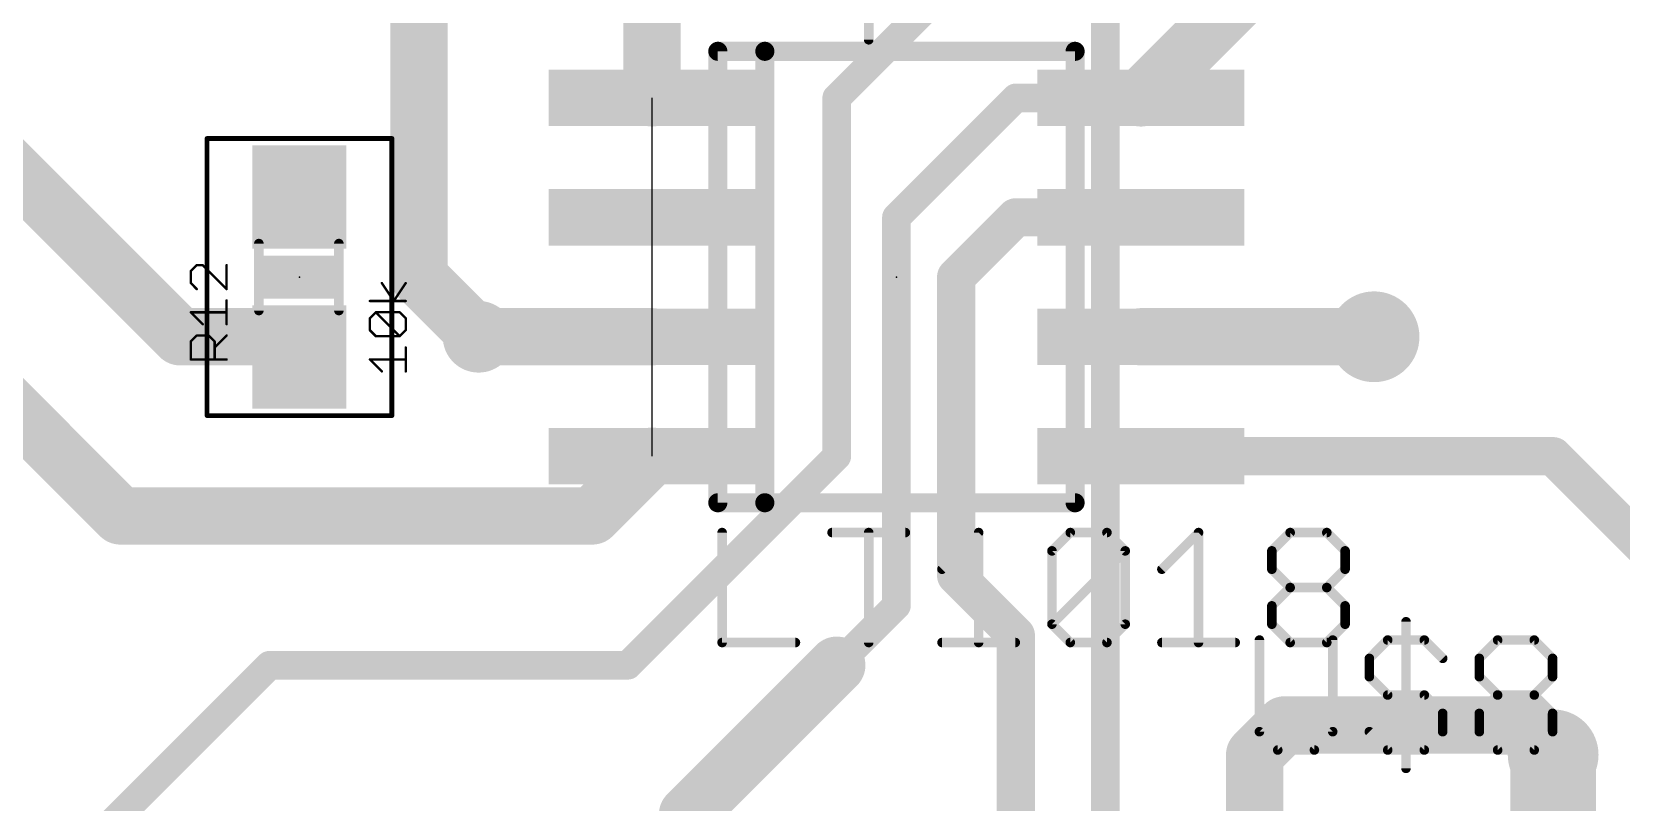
# Model space of a CAD drawing. Extents: x -0.3 to 57.5, y -11.6 to 53.6.
# Drawn here: x 22.55 to 39.46, y 12.2 to 20.39 of the extents above; entities that cross this region are included whole.
import ezdxf

# ---------------------------------------------------------------- set-up
doc = ezdxf.new("R2010")
doc.units = 0
for name, color, linetype in [('1', 14, 'CONTINUOUS'), ('16', 174, 'CONTINUOUS'), ('18', 94, 'CONTINUOUS'), ('19', 54, 'CONTINUOUS'), ('21', 251, 'CONTINUOUS'), ('23', 178, 'CONTINUOUS'), ('25', 251, 'CONTINUOUS'), ('27', 251, 'CONTINUOUS'), ('39', 14, 'CONTINUOUS'), ('51', 251, 'CONTINUOUS')]:
    doc.layers.add(name, color=color, linetype=linetype)

# ---------------------------------------------------------------- blocks, each defined once
blk = doc.blocks.new('RECT')
blk.add_solid([(-0.5, -0.5), (0.5, -0.5), (-0.5, 0.5), (0.5, 0.5)])
blk = doc.blocks.new('ROUNDV')
at = {"const_width": 0.5}
blk.add_lwpolyline([(0, -0.25, 1), (0, 0.25, 1), (0, -0.25)], format="xyb", dxfattribs=at)

msp = doc.modelspace()

# ---------------------------------------------------------------- linework, layer by layer
at = {"layer": '1'}
for points, const_width in [([(40.005, 25.34), (34.35, 19.685)], 0.6096), ([(29.15, 19.685), (29.15, 24.19)], 0.6096), ([(34.35, 22.92), (31.115, 19.685)], 0.3048), ([(21.2725, 20.0025), (24.13, 17.145)], 0.6096), ([(31.115, 19.685), (31.115, 15.875)], 0.3048), ([(31.75, 18.415), (33.02, 19.685)], 0.3048), ([(33.02, 19.685), (34.35, 19.685)], 0.3048), ([(32.385, 17.78), (33.02, 18.415)], 0.4064), ([(33.02, 18.415), (34.35, 18.415)], 0.4064), ([(31.75, 14.2875), (31.75, 18.415)], 0.3048), ([(32.385, 14.605), (32.385, 17.78)], 0.4064), ([(24.13, 17.145), (25.185, 17.145)], 0.6096), ([(25.185, 17.145), (25.4, 16.93)], 0.6096), ([(27.305, 17.145), (29.15, 17.145)], 0.6096), ([(34.35, 17.145), (36.83, 17.145)], 0.6096), ([(22.225, 16.51), (23.495, 15.24)], 0.6096), ([(28.515, 15.24), (29.15, 15.875)], 0.6096), ([(38.735, 15.875), (34.35, 15.875)], 0.4064), ([(41.91, 12.7), (38.735, 15.875)], 0.4064), ([(31.115, 15.875), (28.8925, 13.6525)], 0.3048), ([(23.495, 15.24), (28.515, 15.24)], 0.6096), ([(33.02, 13.97), (32.385, 14.605)], 0.4064), ([(31.115, 13.6525), (31.75, 14.2875)], 0.3048), ([(33.02, 3.175), (33.02, 13.97)], 0.4064), ([(29.5275, 12.065), (31.115, 13.6525)], 0.6096), ([(25.0825, 13.6525), (20.0025, 8.5725)], 0.3048), ([(28.8925, 13.6525), (25.0825, 13.6525)], 0.3048), ([(35.56, 12.7), (35.8775, 13.0175)], 0.6096), ([(35.8775, 13.0175), (38.4175, 13.0175)], 0.6096), ([(38.4175, 13.0175), (38.735, 12.7)], 0.6096), ([(38.735, 12.7), (38.735, 11.43)], 0.9144), ([(35.56, 11.43), (35.56, 12.7)], 0.6096), ([(29.5275, 8.5125), (29.5275, 12.065)], 0.6096)]:
    msp.add_lwpolyline(points, dxfattribs=dict(at, const_width=const_width))
for points, const_width in [([(28.9976, 19.685, 1), (29.3024, 19.685)], 0.3048), ([(31.1912, 19.685, 1), (31.0388, 19.685)], 0.1524), ([(31.0611, 19.7389, 1), (31.1689, 19.6311)], 0.1524), ([(33.02, 19.7612, 1), (33.02, 19.6088)], 0.1524), ([(33.0739, 19.6311, 1), (32.9661, 19.7389)], 0.1524), ([(34.2422, 19.7928, 1), (34.4578, 19.5772)], 0.3048), ([(34.35, 19.6088, 1), (34.35, 19.7612)], 0.1524), ([(33.02, 18.5166, 1), (33.02, 18.3134)], 0.2032), ([(33.0918, 18.3432, 1), (32.9482, 18.4868)], 0.2032), ([(34.35, 18.3134, 1), (34.35, 18.5166)], 0.2032), ([(31.8262, 18.415, 1), (31.6738, 18.415)], 0.1524), ([(31.6961, 18.4689, 1), (31.8039, 18.3611)], 0.1524), ([(32.4866, 17.78, 1), (32.2834, 17.78)], 0.2032), ([(32.3132, 17.8518, 1), (32.4568, 17.7082)], 0.2032), ([(24.13, 17.2974, 1), (24.13, 16.9926)], 0.3048), ([(25.2928, 17.2528, 1), (25.0772, 17.0372)], 0.3048), ([(25.185, 16.9926, 1), (25.185, 17.2974)], 0.3048), ([(27.305, 17.2974, 1), (27.305, 16.9926)], 0.3048), ([(29.15, 16.9926, 1), (29.15, 17.2974)], 0.3048), ([(34.35, 17.2974, 1), (34.35, 16.9926)], 0.3048), ([(36.83, 16.9926, 1), (36.83, 17.2974)], 0.3048), ([(24.0222, 17.0372, 1), (24.2378, 17.2528)], 0.3048), ([(25.2922, 16.8222, 1), (25.5078, 17.0378)], 0.3048), ([(29.2578, 15.7672, 1), (29.0422, 15.9828)], 0.3048), ([(34.35, 15.9766, 1), (34.35, 15.7734)], 0.2032), ([(38.8068, 15.9468, 1), (38.6632, 15.8032)], 0.2032), ([(38.735, 15.7734, 1), (38.735, 15.9766)], 0.2032), ([(31.0388, 15.875, 1), (31.1912, 15.875)], 0.1524), ([(31.1689, 15.8211, 1), (31.0611, 15.9289)], 0.1524), ([(23.495, 15.3924, 1), (23.495, 15.0876)], 0.3048), ([(23.3872, 15.1322, 1), (23.6028, 15.3478)], 0.3048), ([(28.4072, 15.3478, 1), (28.6228, 15.1322)], 0.3048), ([(28.515, 15.0876, 1), (28.515, 15.3924)], 0.3048), ([(32.4568, 14.6768, 1), (32.3132, 14.5332)], 0.2032), ([(32.2834, 14.605, 1), (32.4866, 14.605)], 0.2032), ([(31.8039, 14.2336, 1), (31.6961, 14.3414)], 0.1524), ([(31.6738, 14.2875, 1), (31.8262, 14.2875)], 0.1524), ([(33.1216, 13.97, 1), (32.9184, 13.97)], 0.2032), ([(32.9482, 13.8982, 1), (33.0918, 14.0418)], 0.2032), ([(31.2228, 13.5447, 1), (31.0072, 13.7603)], 0.3048), ([(25.0825, 13.7287, 1), (25.0825, 13.5763)], 0.1524), ([(25.1364, 13.5986, 1), (25.0286, 13.7064)], 0.1524), ([(28.8386, 13.7064, 1), (28.9464, 13.5986)], 0.1524), ([(28.8925, 13.5763, 1), (28.8925, 13.7287)], 0.1524), ([(31.0611, 13.7064, 1), (31.1689, 13.5986)], 0.1524), ([(35.8775, 13.1699, 1), (35.8775, 12.8651)], 0.3048), ([(35.9853, 12.9097, 1), (35.7697, 13.1253)], 0.3048), ([(38.5253, 13.1253, 1), (38.3097, 12.9097)], 0.3048), ([(38.4175, 12.8651, 1), (38.4175, 13.1699)], 0.3048), ([(38.9636, 12.7, 1), (38.5064, 12.7)], 0.4572), ([(35.4522, 12.8078, 1), (35.6678, 12.5922)], 0.3048), ([(35.7124, 12.7, 1), (35.4076, 12.7)], 0.3048), ([(38.6272, 12.5922, 1), (38.8428, 12.8078)], 0.3048), ([(29.6799, 12.065, 1), (29.3751, 12.065)], 0.3048), ([(29.4197, 12.1728, 1), (29.6353, 11.9572)], 0.3048)]:
    msp.add_lwpolyline(points, format="xyb", dxfattribs=dict(at, const_width=const_width))
at = {"layer": '16'}
for points, const_width in [([(26.67, 22.225), (26.67, 17.78)], 0.6096), ([(33.9725, 20.955), (33.9725, 10.16)], 0.3048), ([(26.67, 17.78), (27.305, 17.145)], 0.6096)]:
    msp.add_lwpolyline(points, dxfattribs=dict(at, const_width=const_width))
at = {"layer": '16', "const_width": 0.3048}
for points in [[(26.7778, 17.8878, 1), (26.5622, 17.6722)], [(26.5176, 17.78, 1), (26.8224, 17.78)], [(27.1972, 17.0372, 1), (27.4128, 17.2528)]]:
    msp.add_lwpolyline(points, format="xyb", dxfattribs=at)
at = {"layer": '19'}
msp.add_line((29.15, 15.875), (29.15, 19.685), dxfattribs=at)
at = {"layer": '21', "const_width": 0.2032}
for points in [[(29.85, 15.38), (29.85, 20.18)], [(29.85, 20.18), (30.35, 20.18)], [(30.35, 20.18), (33.65, 20.18)], [(30.35, 15.38), (30.35, 20.18)], [(33.65, 20.18), (33.65, 15.38)], [(30.35, 15.38), (29.85, 15.38)], [(33.65, 15.38), (30.35, 15.38)]]:
    msp.add_lwpolyline(points, dxfattribs=at)
at = {"layer": '21', "const_width": 0.1016}
for points in [[(29.9008, 20.18, 1), (29.7992, 20.18)], [(29.85, 20.2308, 1), (29.85, 20.1292)], [(30.35, 20.2308, 1), (30.35, 20.1292)], [(30.4008, 20.18, 1), (30.2992, 20.18)], [(30.35, 20.1292, 1), (30.35, 20.2308)], [(33.7008, 20.18, 1), (33.5992, 20.18)], [(33.65, 20.1292, 1), (33.65, 20.2308)], [(29.85, 15.4308, 1), (29.85, 15.3292)], [(29.7992, 15.38, 1), (29.9008, 15.38)], [(30.35, 15.4308, 1), (30.35, 15.3292)], [(30.2992, 15.38, 1), (30.4008, 15.38)], [(30.35, 15.3292, 1), (30.35, 15.4308)], [(33.5992, 15.38, 1), (33.7008, 15.38)], [(33.65, 15.3292, 1), (33.65, 15.4308)]]:
    msp.add_lwpolyline(points, format="xyb", dxfattribs=at)
at = {"layer": '23'}
for p in [(25.4, 17.78), (31.75, 17.78)]:
    msp.add_point(p, dxfattribs=at)
at = {"layer": '25'}
for points, const_width in [([(31.455, 21.8621), (31.455, 20.3029)], 0.1016), ([(24.3075, 17.9063), (24.244, 17.8428)], 0.0254), ([(24.244, 17.8428), (24.244, 17.7157)], 0.0254), ([(24.3711, 17.9063), (24.3075, 17.9063)], 0.0254), ([(24.6253, 17.6521), (24.3711, 17.9063)], 0.0254), ([(24.6253, 17.9063), (24.6253, 17.6521)], 0.0254), ([(24.244, 17.7157), (24.3075, 17.6521)], 0.0254), ([(24.3711, 17.2779), (24.244, 17.405)], 0.0254), ([(24.244, 17.405), (24.6253, 17.405)], 0.0254), ([(24.6253, 17.2779), (24.6253, 17.5321)], 0.0254), ([(24.244, 17.0944), (24.3075, 17.1579)], 0.0254), ([(24.244, 16.9037), (24.244, 17.0944)], 0.0254), ([(24.3075, 17.1579), (24.4346, 17.1579)], 0.0254), ([(24.4346, 17.1579), (24.4982, 17.0944)], 0.0254), ([(24.4982, 17.0308), (24.6253, 17.1579)], 0.0254), ([(24.4982, 17.0944), (24.4982, 16.9037)], 0.0254), ([(24.6253, 16.9037), (24.244, 16.9037)], 0.0254), ([(37.17, 14.1151), (37.17, 12.5559)], 0.1016), ([(35.6108, 13.9202), (35.6108, 12.9457)], 0.1016), ([(36.3904, 12.9457), (36.3904, 13.9202)], 0.1016), ([(36.7802, 13.7253), (36.9751, 13.9202)], 0.1016), ([(36.9751, 13.9202), (37.3649, 13.9202)], 0.1016), ([(37.3649, 13.9202), (37.5598, 13.7253)], 0.1016), ([(37.9496, 13.7253), (38.1445, 13.9202)], 0.1016), ([(38.1445, 13.9202), (38.5343, 13.9202)], 0.1016), ([(38.5343, 13.9202), (38.7292, 13.7253)], 0.1016), ([(36.7802, 13.5304), (36.7802, 13.7253)], 0.1016), ([(37.9496, 13.5304), (37.9496, 13.7253)], 0.1016), ([(38.7292, 13.7253), (38.7292, 13.5304)], 0.1016), ([(36.9751, 13.3355), (36.7802, 13.5304)], 0.1016), ([(38.1445, 13.3355), (37.9496, 13.5304)], 0.1016), ([(38.7292, 13.5304), (38.5343, 13.3355)], 0.1016), ([(37.3649, 13.3355), (36.9751, 13.3355)], 0.1016), ([(37.5598, 13.1406), (37.3649, 13.3355)], 0.1016), ([(37.9496, 13.1406), (38.1445, 13.3355)], 0.1016), ([(38.1445, 13.3355), (38.5343, 13.3355)], 0.1016), ([(38.5343, 13.3355), (38.7292, 13.1406)], 0.1016), ([(37.5598, 12.9457), (37.5598, 13.1406)], 0.1016), ([(37.9496, 12.9457), (37.9496, 13.1406)], 0.1016), ([(38.7292, 13.1406), (38.7292, 12.9457)], 0.1016), ([(35.6108, 12.9457), (35.8057, 12.7508)], 0.1016), ([(36.1955, 12.7508), (36.3904, 12.9457)], 0.1016), ([(36.7802, 12.9457), (36.9751, 12.7508)], 0.1016), ([(37.3649, 12.7508), (37.5598, 12.9457)], 0.1016), ([(38.1445, 12.7508), (37.9496, 12.9457)], 0.1016), ([(38.7292, 12.9457), (38.5343, 12.7508)], 0.1016), ([(35.8057, 12.7508), (36.1955, 12.7508)], 0.1016), ([(36.9751, 12.7508), (37.3649, 12.7508)], 0.1016), ([(38.5343, 12.7508), (38.1445, 12.7508)], 0.1016)]:
    msp.add_lwpolyline(points, dxfattribs=dict(at, const_width=const_width))
for points, const_width in [([(31.4296, 20.3029, 1), (31.4804, 20.3029)], 0.0508), ([(24.2503, 17.8428, 1), (24.2376, 17.8428)], 0.0127), ([(24.2395, 17.8473, 1), (24.2485, 17.8383)], 0.0127), ([(24.3075, 17.9127, 1), (24.3075, 17.9)], 0.0127), ([(24.312, 17.9018, 1), (24.303, 17.9108)], 0.0127), ([(24.3756, 17.9108, 1), (24.3666, 17.9018)], 0.0127), ([(24.3711, 17.9, 1), (24.3711, 17.9127)], 0.0127), ([(24.6317, 17.9063, 1), (24.619, 17.9063)], 0.0127), ([(24.2376, 17.7157, 1), (24.2503, 17.7157)], 0.0127), ([(24.2485, 17.7202, 1), (24.2395, 17.7112)], 0.0127), ([(24.303, 17.6476, 1), (24.312, 17.6566)], 0.0127), ([(24.619, 17.6521, 1), (24.6317, 17.6521)], 0.0127), ([(24.6208, 17.6476, 1), (24.6298, 17.6566)], 0.0127), ([(24.244, 17.4114, 1), (24.244, 17.3987)], 0.0127), ([(24.2485, 17.4095, 1), (24.2395, 17.4005)], 0.0127), ([(24.6317, 17.5321, 1), (24.619, 17.5321)], 0.0127), ([(24.6253, 17.3987, 1), (24.6253, 17.4114)], 0.0127), ([(24.3666, 17.2734, 1), (24.3756, 17.2824)], 0.0127), ([(24.619, 17.2779, 1), (24.6317, 17.2779)], 0.0127), ([(24.2503, 17.0944, 1), (24.2376, 17.0944)], 0.0127), ([(24.2395, 17.0989, 1), (24.2485, 17.0899)], 0.0127), ([(24.3075, 17.1643, 1), (24.3075, 17.1516)], 0.0127), ([(24.312, 17.1534, 1), (24.303, 17.1624)], 0.0127), ([(24.4391, 17.1624, 1), (24.4301, 17.1534)], 0.0127), ([(24.4346, 17.1516, 1), (24.4346, 17.1643)], 0.0127), ([(24.5045, 17.0944, 1), (24.4918, 17.0944)], 0.0127), ([(24.4937, 17.0899, 1), (24.5027, 17.0989)], 0.0127), ([(24.6298, 17.1534, 1), (24.6208, 17.1624)], 0.0127), ([(24.244, 16.9101, 1), (24.244, 16.8973)], 0.0127), ([(24.2376, 16.9037, 1), (24.2503, 16.9037)], 0.0127), ([(24.4937, 17.0353, 1), (24.5027, 17.0263)], 0.0127), ([(24.4918, 16.9037, 1), (24.5045, 16.9037)], 0.0127), ([(24.6253, 16.8973, 1), (24.6253, 16.9101)], 0.0127), ([(37.1954, 14.1151, 1), (37.1446, 14.1151)], 0.0508), ([(35.6362, 13.9202, 1), (35.5854, 13.9202)], 0.0508), ([(36.4158, 13.9202, 1), (36.365, 13.9202)], 0.0508), ([(36.9751, 13.9456, 1), (36.9751, 13.8948)], 0.0508), ([(36.9931, 13.9022, 1), (36.9571, 13.9382)], 0.0508), ([(37.3829, 13.9382, 1), (37.3469, 13.9022)], 0.0508), ([(37.3649, 13.8948, 1), (37.3649, 13.9456)], 0.0508), ([(38.1445, 13.9456, 1), (38.1445, 13.8948)], 0.0508), ([(38.1625, 13.9022, 1), (38.1265, 13.9382)], 0.0508), ([(38.5523, 13.9382, 1), (38.5163, 13.9022)], 0.0508), ([(38.5343, 13.8948, 1), (38.5343, 13.9456)], 0.0508), ([(36.7622, 13.7433, 1), (36.7982, 13.7073)], 0.0508), ([(36.8056, 13.7253, 1), (36.7548, 13.7253)], 0.0508), ([(37.5418, 13.7073, 1), (37.5778, 13.7433)], 0.0508), ([(37.9316, 13.7433, 1), (37.9676, 13.7073)], 0.0508), ([(37.975, 13.7253, 1), (37.9242, 13.7253)], 0.0508), ([(38.7546, 13.7253, 1), (38.7038, 13.7253)], 0.0508), ([(38.7112, 13.7073, 1), (38.7472, 13.7433)], 0.0508), ([(36.7982, 13.5484, 1), (36.7622, 13.5124)], 0.0508), ([(36.7548, 13.5304, 1), (36.8056, 13.5304)], 0.0508), ([(37.9676, 13.5484, 1), (37.9316, 13.5124)], 0.0508), ([(37.9242, 13.5304, 1), (37.975, 13.5304)], 0.0508), ([(38.7038, 13.5304, 1), (38.7546, 13.5304)], 0.0508), ([(38.7472, 13.5124, 1), (38.7112, 13.5484)], 0.0508), ([(36.9751, 13.3609, 1), (36.9751, 13.3101)], 0.0508), ([(36.9571, 13.3175, 1), (36.9931, 13.3535)], 0.0508), ([(37.3829, 13.3535, 1), (37.3469, 13.3175)], 0.0508), ([(37.3649, 13.3101, 1), (37.3649, 13.3609)], 0.0508), ([(38.1445, 13.3609, 1), (38.1445, 13.3101)], 0.0508), ([(38.1625, 13.3175, 1), (38.1265, 13.3535)], 0.0508), ([(38.1265, 13.3175, 1), (38.1625, 13.3535)], 0.0508), ([(38.5523, 13.3535, 1), (38.5163, 13.3175)], 0.0508), ([(38.5163, 13.3535, 1), (38.5523, 13.3175)], 0.0508), ([(38.5343, 13.3101, 1), (38.5343, 13.3609)], 0.0508), ([(37.5852, 13.1406, 1), (37.5344, 13.1406)], 0.0508), ([(37.975, 13.1406, 1), (37.9242, 13.1406)], 0.0508), ([(38.7546, 13.1406, 1), (38.7038, 13.1406)], 0.0508), ([(37.5418, 13.1226, 1), (37.5778, 13.1586)], 0.0508), ([(37.9316, 13.1586, 1), (37.9676, 13.1226)], 0.0508), ([(38.7112, 13.1226, 1), (38.7472, 13.1586)], 0.0508), ([(35.6288, 12.9637, 1), (35.5928, 12.9277)], 0.0508), ([(35.5854, 12.9457, 1), (35.6362, 12.9457)], 0.0508), ([(36.365, 12.9457, 1), (36.4158, 12.9457)], 0.0508), ([(36.4084, 12.9277, 1), (36.3724, 12.9637)], 0.0508), ([(36.7982, 12.9637, 1), (36.7622, 12.9277)], 0.0508), ([(37.5344, 12.9457, 1), (37.5852, 12.9457)], 0.0508), ([(37.5778, 12.9277, 1), (37.5418, 12.9637)], 0.0508), ([(37.9676, 12.9637, 1), (37.9316, 12.9277)], 0.0508), ([(37.9242, 12.9457, 1), (37.975, 12.9457)], 0.0508), ([(38.7038, 12.9457, 1), (38.7546, 12.9457)], 0.0508), ([(38.7472, 12.9277, 1), (38.7112, 12.9637)], 0.0508), ([(35.8057, 12.7762, 1), (35.8057, 12.7254)], 0.0508), ([(35.7877, 12.7328, 1), (35.8237, 12.7688)], 0.0508), ([(36.1775, 12.7688, 1), (36.2135, 12.7328)], 0.0508), ([(36.1955, 12.7254, 1), (36.1955, 12.7762)], 0.0508), ([(36.9751, 12.7762, 1), (36.9751, 12.7254)], 0.0508), ([(36.9571, 12.7328, 1), (36.9931, 12.7688)], 0.0508), ([(37.3469, 12.7688, 1), (37.3829, 12.7328)], 0.0508), ([(37.3649, 12.7254, 1), (37.3649, 12.7762)], 0.0508), ([(38.1445, 12.7762, 1), (38.1445, 12.7254)], 0.0508), ([(38.1265, 12.7328, 1), (38.1625, 12.7688)], 0.0508), ([(38.5163, 12.7688, 1), (38.5523, 12.7328)], 0.0508), ([(38.5343, 12.7254, 1), (38.5343, 12.7762)], 0.0508), ([(37.1446, 12.5559, 1), (37.1954, 12.5559)], 0.0508)]:
    msp.add_lwpolyline(points, format="xyb", dxfattribs=dict(at, const_width=const_width))
at = {"layer": '27'}
for points, const_width in [([(26.4032, 17.5251), (26.2761, 17.7158)], 0.0254), ([(26.5303, 17.7158), (26.4032, 17.5251)], 0.0254), ([(26.5303, 17.5251), (26.149, 17.5251)], 0.0254), ([(26.149, 17.3416), (26.2125, 17.4051)], 0.0254), ([(26.2125, 17.4051), (26.4667, 17.4051)], 0.0254), ([(26.4667, 17.1509), (26.2125, 17.4051)], 0.0254), ([(26.4667, 17.4051), (26.5303, 17.3416)], 0.0254), ([(26.149, 17.2145), (26.149, 17.3416)], 0.0254), ([(26.5303, 17.3416), (26.5303, 17.2145)], 0.0254), ([(26.2125, 17.1509), (26.149, 17.2145)], 0.0254), ([(26.4667, 17.1509), (26.2125, 17.1509)], 0.0254), ([(26.5303, 17.2145), (26.4667, 17.1509)], 0.0254), ([(26.2761, 16.7767), (26.149, 16.9038)], 0.0254), ([(26.149, 16.9038), (26.5303, 16.9038)], 0.0254), ([(26.5303, 16.7767), (26.5303, 17.0309)], 0.0254), ([(29.8958, 15.0632), (29.8958, 13.8938)], 0.1016), ([(31.0652, 15.0632), (31.8448, 15.0632)], 0.1016), ([(31.455, 13.8938), (31.455, 15.0632)], 0.1016), ([(32.2346, 14.6734), (32.6244, 15.0632)], 0.1016), ([(32.6244, 15.0632), (32.6244, 13.8938)], 0.1016), ([(33.404, 14.8683), (33.5989, 15.0632)], 0.1016), ([(33.5989, 15.0632), (33.9887, 15.0632)], 0.1016), ([(33.9887, 15.0632), (34.1836, 14.8683)], 0.1016), ([(34.5734, 14.6734), (34.9632, 15.0632)], 0.1016), ([(34.9632, 15.0632), (34.9632, 13.8938)], 0.1016), ([(35.7428, 14.8683), (35.9377, 15.0632)], 0.1016), ([(35.9377, 15.0632), (36.3275, 15.0632)], 0.1016), ([(36.3275, 15.0632), (36.5224, 14.8683)], 0.1016), ([(33.404, 14.0887), (33.404, 14.8683)], 0.1016), ([(33.404, 14.0887), (34.1836, 14.8683)], 0.1016), ([(34.1836, 14.8683), (34.1836, 14.0887)], 0.1016), ([(35.7428, 14.6734), (35.7428, 14.8683)], 0.1016), ([(36.5224, 14.8683), (36.5224, 14.6734)], 0.1016), ([(35.9377, 14.4785), (35.7428, 14.6734)], 0.1016), ([(36.5224, 14.6734), (36.3275, 14.4785)], 0.1016), ([(35.7428, 14.2836), (35.9377, 14.4785)], 0.1016), ([(35.9377, 14.4785), (36.3275, 14.4785)], 0.1016), ([(36.3275, 14.4785), (36.5224, 14.2836)], 0.1016), ([(35.7428, 14.0887), (35.7428, 14.2836)], 0.1016), ([(36.5224, 14.2836), (36.5224, 14.0887)], 0.1016), ([(33.5989, 13.8938), (33.404, 14.0887)], 0.1016), ([(34.1836, 14.0887), (33.9887, 13.8938)], 0.1016), ([(35.9377, 13.8938), (35.7428, 14.0887)], 0.1016), ([(36.5224, 14.0887), (36.3275, 13.8938)], 0.1016), ([(29.8958, 13.8938), (30.6754, 13.8938)], 0.1016), ([(32.2346, 13.8938), (33.0142, 13.8938)], 0.1016), ([(33.9887, 13.8938), (33.5989, 13.8938)], 0.1016), ([(34.5734, 13.8938), (35.353, 13.8938)], 0.1016), ([(36.3275, 13.8938), (35.9377, 13.8938)], 0.1016)]:
    msp.add_lwpolyline(points, dxfattribs=dict(at, const_width=const_width))
for points, const_width in [([(26.2814, 17.7193, 1), (26.2708, 17.7123)], 0.0127), ([(26.5356, 17.7123, 1), (26.525, 17.7193)], 0.0127), ([(26.149, 17.5315, 1), (26.149, 17.5188)], 0.0127), ([(26.2125, 17.4115, 1), (26.2125, 17.3988)], 0.0127), ([(26.217, 17.4096, 1), (26.208, 17.4006)], 0.0127), ([(26.217, 17.4006, 1), (26.208, 17.4096)], 0.0127), ([(26.3979, 17.5286, 1), (26.4085, 17.5216)], 0.0127), ([(26.3979, 17.5216, 1), (26.4085, 17.5286)], 0.0127), ([(26.4712, 17.4096, 1), (26.4623, 17.4006)], 0.0127), ([(26.4667, 17.3988, 1), (26.4667, 17.4115)], 0.0127), ([(26.5303, 17.5188, 1), (26.5303, 17.5315)], 0.0127), ([(26.1553, 17.3416, 1), (26.1426, 17.3416)], 0.0127), ([(26.1445, 17.3461, 1), (26.1535, 17.3371)], 0.0127), ([(26.5367, 17.3416, 1), (26.5239, 17.3416)], 0.0127), ([(26.5258, 17.3371, 1), (26.5348, 17.3461)], 0.0127), ([(26.1535, 17.2189, 1), (26.1445, 17.21)], 0.0127), ([(26.1426, 17.2145, 1), (26.1553, 17.2145)], 0.0127), ([(26.2125, 17.1573, 1), (26.2125, 17.1446)], 0.0127), ([(26.208, 17.1464, 1), (26.217, 17.1554)], 0.0127), ([(26.4623, 17.1554, 1), (26.4712, 17.1464)], 0.0127), ([(26.4623, 17.1464, 1), (26.4712, 17.1554)], 0.0127), ([(26.4667, 17.1446, 1), (26.4667, 17.1573)], 0.0127), ([(26.5239, 17.2145, 1), (26.5367, 17.2145)], 0.0127), ([(26.5348, 17.21, 1), (26.5258, 17.2189)], 0.0127), ([(26.1535, 16.9083, 1), (26.1445, 16.8993)], 0.0127), ([(26.149, 16.9102, 1), (26.149, 16.8975)], 0.0127), ([(26.5367, 17.0309, 1), (26.5239, 17.0309)], 0.0127), ([(26.5303, 16.8975, 1), (26.5303, 16.9102)], 0.0127), ([(26.2716, 16.7722, 1), (26.2806, 16.7812)], 0.0127), ([(26.5239, 16.7767, 1), (26.5367, 16.7767)], 0.0127), ([(29.9212, 15.0632, 1), (29.8704, 15.0632)], 0.0508), ([(31.0652, 15.0886, 1), (31.0652, 15.0378)], 0.0508), ([(31.4804, 15.0632, 1), (31.4296, 15.0632)], 0.0508), ([(31.8448, 15.0378, 1), (31.8448, 15.0886)], 0.0508), ([(32.6498, 15.0632, 1), (32.599, 15.0632)], 0.0508), ([(32.6424, 15.0452, 1), (32.6064, 15.0812)], 0.0508), ([(33.5989, 15.0886, 1), (33.5989, 15.0378)], 0.0508), ([(33.6168, 15.0452, 1), (33.5809, 15.0812)], 0.0508), ([(34.0066, 15.0812, 1), (33.9707, 15.0452)], 0.0508), ([(33.9887, 15.0378, 1), (33.9887, 15.0886)], 0.0508), ([(34.9886, 15.0632, 1), (34.9378, 15.0632)], 0.0508), ([(34.9811, 15.0452, 1), (34.9452, 15.0812)], 0.0508), ([(35.9377, 15.0886, 1), (35.9377, 15.0378)], 0.0508), ([(35.9556, 15.0452, 1), (35.9197, 15.0812)], 0.0508), ([(36.3454, 15.0812, 1), (36.3095, 15.0452)], 0.0508), ([(36.3275, 15.0378, 1), (36.3275, 15.0886)], 0.0508), ([(33.386, 14.8863, 1), (33.422, 14.8503)], 0.0508), ([(33.4294, 14.8683, 1), (33.3786, 14.8683)], 0.0508), ([(34.209, 14.8683, 1), (34.1582, 14.8683)], 0.0508), ([(34.2015, 14.8503, 1), (34.1656, 14.8863)], 0.0508), ([(34.1656, 14.8503, 1), (34.2015, 14.8863)], 0.0508), ([(35.7248, 14.8863, 1), (35.7607, 14.8503)], 0.0508), ([(35.7682, 14.8683, 1), (35.7174, 14.8683)], 0.0508), ([(36.5478, 14.8683, 1), (36.497, 14.8683)], 0.0508), ([(36.5044, 14.8503, 1), (36.5403, 14.8863)], 0.0508), ([(32.2166, 14.6914, 1), (32.2526, 14.6554)], 0.0508), ([(34.5554, 14.6914, 1), (34.5913, 14.6554)], 0.0508), ([(35.7607, 14.6914, 1), (35.7248, 14.6554)], 0.0508), ([(36.5403, 14.6554, 1), (36.5044, 14.6914)], 0.0508), ([(35.7174, 14.6734, 1), (35.7682, 14.6734)], 0.0508), ([(36.497, 14.6734, 1), (36.5478, 14.6734)], 0.0508), ([(35.9377, 14.5039, 1), (35.9377, 14.4531)], 0.0508), ([(35.9556, 14.4605, 1), (35.9197, 14.4965)], 0.0508), ([(35.9197, 14.4605, 1), (35.9556, 14.4965)], 0.0508), ([(36.3454, 14.4965, 1), (36.3095, 14.4605)], 0.0508), ([(36.3095, 14.4965, 1), (36.3454, 14.4605)], 0.0508), ([(36.3275, 14.4531, 1), (36.3275, 14.5039)], 0.0508), ([(35.7248, 14.3016, 1), (35.7607, 14.2656)], 0.0508), ([(35.7682, 14.2836, 1), (35.7174, 14.2836)], 0.0508), ([(36.5478, 14.2836, 1), (36.497, 14.2836)], 0.0508), ([(36.5044, 14.2656, 1), (36.5403, 14.3016)], 0.0508), ([(33.422, 14.1067, 1), (33.386, 14.0707)], 0.0508), ([(33.386, 14.1067, 1), (33.422, 14.0707)], 0.0508), ([(33.3786, 14.0887, 1), (33.4294, 14.0887)], 0.0508), ([(34.1582, 14.0887, 1), (34.209, 14.0887)], 0.0508), ([(34.2015, 14.0707, 1), (34.1656, 14.1067)], 0.0508), ([(35.7607, 14.1067, 1), (35.7248, 14.0707)], 0.0508), ([(35.7174, 14.0887, 1), (35.7682, 14.0887)], 0.0508), ([(36.497, 14.0887, 1), (36.5478, 14.0887)], 0.0508), ([(36.5403, 14.0707, 1), (36.5044, 14.1067)], 0.0508), ([(29.8958, 13.9192, 1), (29.8958, 13.8684)], 0.0508), ([(29.8704, 13.8938, 1), (29.9212, 13.8938)], 0.0508), ([(30.6754, 13.8684, 1), (30.6754, 13.9192)], 0.0508), ([(31.4296, 13.8938, 1), (31.4804, 13.8938)], 0.0508), ([(32.2346, 13.9192, 1), (32.2346, 13.8684)], 0.0508), ([(32.599, 13.8938, 1), (32.6498, 13.8938)], 0.0508), ([(33.0142, 13.8684, 1), (33.0142, 13.9192)], 0.0508), ([(33.5989, 13.9192, 1), (33.5989, 13.8684)], 0.0508), ([(33.5809, 13.8758, 1), (33.6168, 13.9118)], 0.0508), ([(33.9707, 13.9118, 1), (34.0066, 13.8758)], 0.0508), ([(33.9887, 13.8684, 1), (33.9887, 13.9192)], 0.0508), ([(34.5734, 13.9192, 1), (34.5734, 13.8684)], 0.0508), ([(34.9378, 13.8938, 1), (34.9886, 13.8938)], 0.0508), ([(35.353, 13.8684, 1), (35.353, 13.9192)], 0.0508), ([(35.9377, 13.9192, 1), (35.9377, 13.8684)], 0.0508), ([(35.9197, 13.8758, 1), (35.9556, 13.9118)], 0.0508), ([(36.3095, 13.9118, 1), (36.3454, 13.8758)], 0.0508), ([(36.3275, 13.8684, 1), (36.3275, 13.9192)], 0.0508)]:
    msp.add_lwpolyline(points, format="xyb", dxfattribs=dict(at, const_width=const_width))
at = {"layer": '39', "const_width": 0.0508}
for points in [[(24.417, 16.307), (24.417, 19.253)], [(24.417, 19.253), (26.383, 19.253)], [(26.383, 19.253), (26.383, 16.307)], [(26.383, 16.307), (24.417, 16.307)]]:
    msp.add_lwpolyline(points, dxfattribs=at)
at = {"layer": '39', "const_width": 0.0254}
for points in [[(24.4297, 19.253, 1), (24.4043, 19.253)], [(24.417, 19.2657, 1), (24.417, 19.2403)], [(26.3957, 19.253, 1), (26.3703, 19.253)], [(26.383, 19.2403, 1), (26.383, 19.2657)], [(24.417, 16.3197, 1), (24.417, 16.2943)], [(24.4043, 16.307, 1), (24.4297, 16.307)], [(26.3703, 16.307, 1), (26.3957, 16.307)], [(26.383, 16.2943, 1), (26.383, 16.3197)]]:
    msp.add_lwpolyline(points, format="xyb", dxfattribs=at)
at = {"layer": '51', "const_width": 0.1016}
for points in [[(24.968, 17.424), (24.968, 18.136)], [(25.819, 17.424), (25.819, 18.136)]]:
    msp.add_lwpolyline(points, dxfattribs=at)
at = {"layer": '51', "const_width": 0.0508}
for points in [[(24.9934, 18.136, 1), (24.9426, 18.136)], [(25.8444, 18.136, 1), (25.7936, 18.136)], [(24.9426, 17.424, 1), (24.9934, 17.424)], [(25.7936, 17.424, 1), (25.8444, 17.424)]]:
    msp.add_lwpolyline(points, format="xyb", dxfattribs=at)

# ---------------------------------------------------------------- block references
at = {"layer": '1', "xscale": 0.6, "yscale": 2.2, "rotation": 270}
for p in [(29.15, 19.685), (34.35, 19.685), (29.15, 18.415), (34.35, 18.415), (29.15, 17.145), (34.35, 17.145), (29.15, 15.875), (34.35, 15.875)]:
    msp.add_blockref('RECT', p, dxfattribs=at)
at = {"layer": '1', "xscale": 1.1, "rotation": 90}
for p in [(25.4, 18.63), (25.4, 16.93)]:
    msp.add_blockref('RECT', p, dxfattribs=at)
at = {"layer": '18'}
for p, xscale, yscale in [((36.83, 17.145), 0.9652, 0.9652), ((36.83, 17.145), 0.9652, 0.9652), ((27.305, 17.145), 0.762, 0.762), ((27.305, 17.145), 0.762, 0.762), ((38.735, 12.7), 0.9652, 0.9652), ((38.735, 12.7), 0.9652, 0.9652)]:
    msp.add_blockref('ROUNDV', p, dxfattribs=dict(at, xscale=xscale, yscale=yscale))
at = {"layer": '21', "xscale": 0.4572, "yscale": 0.762, "rotation": 90}
msp.add_blockref('RECT', (25.4, 17.78), dxfattribs=at)
at = {"layer": '51'}
for p, xscale, yscale, rotation in [((29.2, 19.685), 0.49, 1.1, 270), ((34.3, 19.685), 0.49, 1.1, 270), ((25.3949, 18.3603), 0.5001, 0.95, 90), ((29.2, 18.415), 0.49, 1.1, 270), ((34.3, 18.415), 0.49, 1.1, 270), ((25.3949, 17.1919), 0.5001, 0.95, 90), ((29.2, 17.145), 0.49, 1.1, 270), ((34.3, 17.145), 0.49, 1.1, 270), ((29.2, 15.875), 0.49, 1.1, 270), ((34.3, 15.875), 0.49, 1.1, 270)]:
    msp.add_blockref('RECT', p, dxfattribs=dict(at, xscale=xscale, yscale=yscale, rotation=rotation))

doc.saveas('drawing.dxf')
